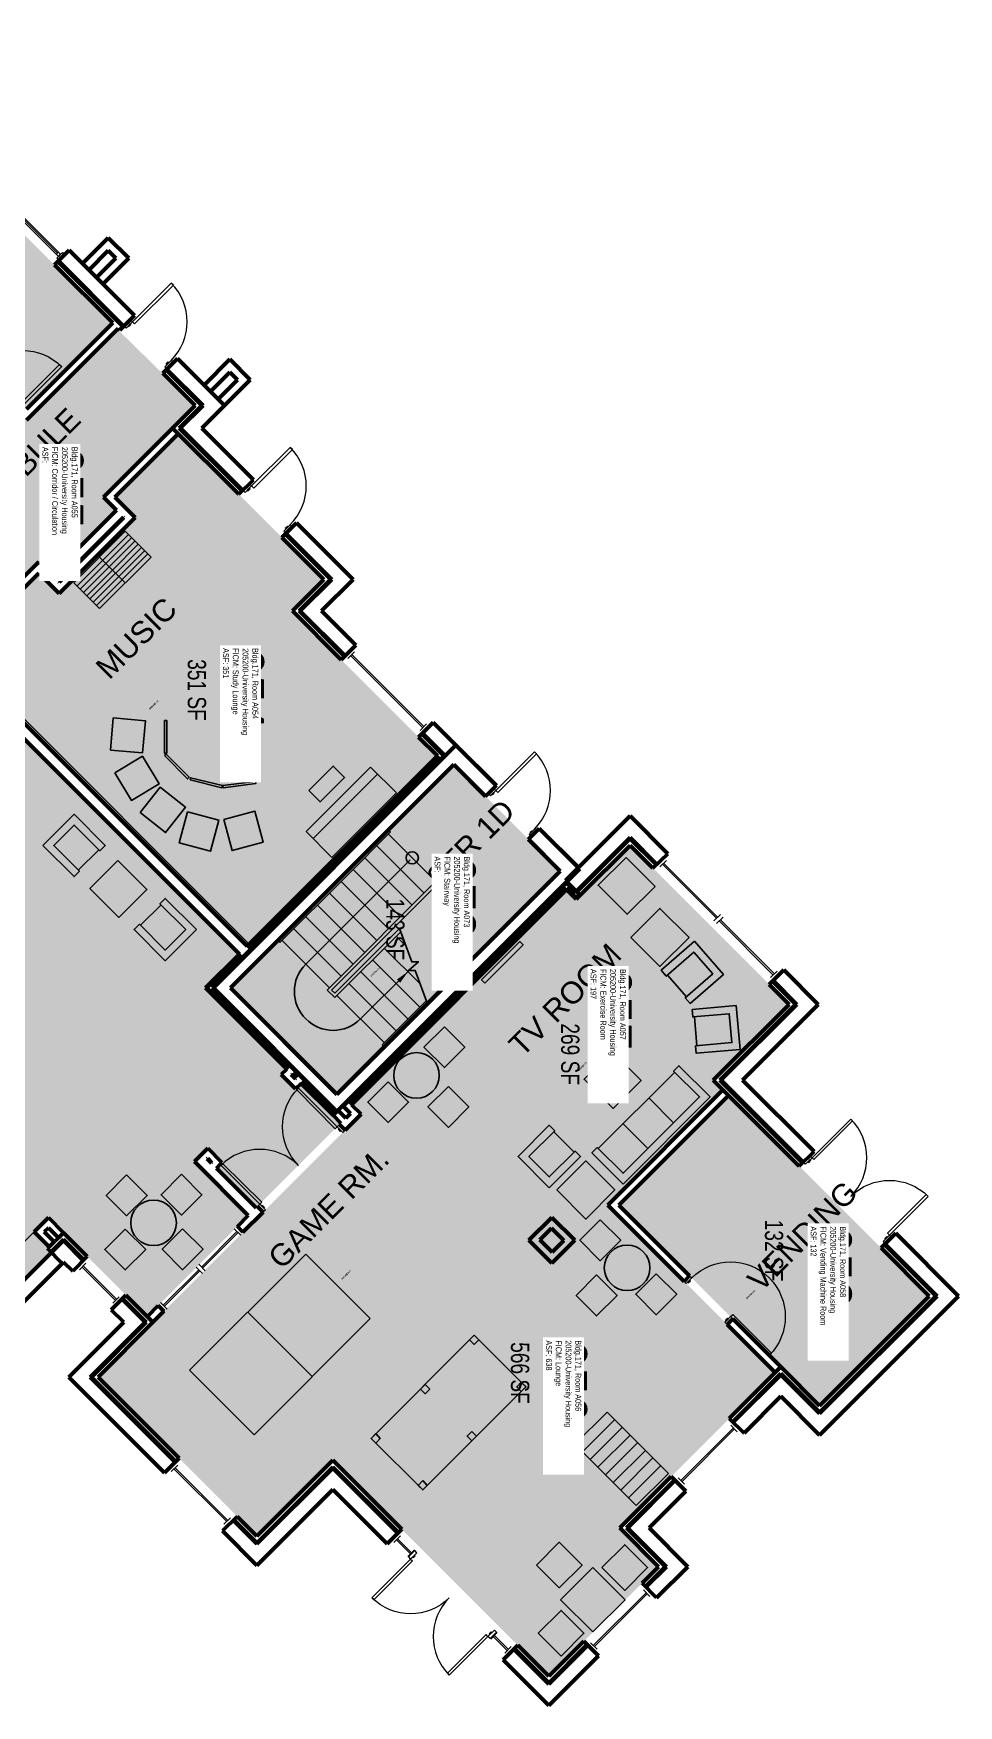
# Model space of a CAD drawing. Header units: inches. Extents: x -108 to 3256, y -489 to 2185.
# Drawn here: x 2648 to 3256, y 982 to 2082 of the extents above; entities that cross this region are included whole.
import ezdxf
from ezdxf.enums import TextEntityAlignment as Align

# ---------------------------------------------------------------- set-up
doc = ezdxf.new("R2010")
doc.units = ezdxf.units.IN
doc.header["$LTSCALE"] = 48
doc.header["$MEASUREMENT"] = 0
for name, color, linetype in [('A-DOOR', 2, 'Continuous'), ('A-FLOR', 3, 'Continuous'), ('A-GLAZ', 1, 'Continuous'), ('A-IDEN-RNUM', 7, 'Continuous'), ('A-IDEN-SNUM', 4, 'Continuous'), ('A-IDEN-VNUM', 4, 'Continuous'), ('A-MISC', 2, 'Continuous'), ('A-WALL', 5, 'Continuous'), ('AREA-TEXT', 3, 'Continuous'), ('Rooms-Category-Color', 7, 'Continuous'), ('Rooms-College-Color', 7, 'Continuous'), ('Rooms-Department-Color', 7, 'Continuous'), ('Rooms-Division-Color', 7, 'Continuous'), ('Rooms-Information', 7, 'Continuous')]:
    doc.layers.add(name, color=color, linetype=linetype)
doc.styles.add('CP_AREA', font='arial.ttf', dxfattribs={"height": 15})
doc.styles.add('CP_ROOMSNUMBER', font='arial.ttf', dxfattribs={"height": 1})
doc.styles.add('CP_ROOMVNUMBER', font='arial.ttf', dxfattribs={"width": 0.85, "height": 0.075})
doc.styles.get("Standard").update_dxf_attribs({"font": 'arial.ttf'})
doc.dimstyles.get("Standard").update_dxf_attribs({"dimtxt": 0.18, "dimasz": 0.18, "dimexe": 0.18, "dimexo": 0.0625, "dimgap": 0.09, "dimtad": 0, "dimtih": 1, "dimtoh": 1, "dimdec": 4, "dimzin": 0, "dimdsep": 46, "dimtxsty": 'Standard', "dimcen": 0.09, "dimadec": 0, "dimazin": 0, "dimtfac": 1, "dimtdec": 4, "dimtofl": 0, "dimtmove": 0, "dimatfit": 3, "dimfxl": 1, "dimtolj": 1, "dimtzin": 0, "dimarcsym": 0})

# ---------------------------------------------------------------- blocks, each defined once
blk = doc.blocks.new('STAIR1D')
at = {"layer": 'A-DOOR', "color": 1, "linetype": 'Continuous', "lineweight": 18}
for points in [[(3135.5, 1642.5), (3133.5, 1642.5), (3133.5, 1637.5), (3135.5, 1637.5)], [(3135.5, 1641), (3136, 1641), (3136, 1639.5), (3135.5, 1639.5)], [(3171.5, 1641), (3171, 1641), (3171, 1639.5), (3171.5, 1639.5)], [(3171.5, 1642.5), (3173.5, 1642.5), (3173.5, 1637.5), (3171.5, 1637.5)], [(3171.5, 1637.5), (3169.5, 1637.5), (3169.5, 1601.5), (3171.5, 1601.5)]]:
    blk.add_lwpolyline(points, close=True, dxfattribs=at)
blk.add_arc((3171.5, 1637.5), 36, 180, 270, dxfattribs=at)
at = {"layer": 'A-WALL', "color": 7, "linetype": 'Continuous', "lineweight": 50}
for p, q in [((3096, 1860.7), (3096, 1635)), ((3211, 1860.7), (3096, 1860.7)), ((3211, 1635), (3211, 1860.7)), ((3104, 1645), (3104, 1852.7)), ((3104, 1852.7), (3203, 1852.7)), ((3203, 1852.7), (3203, 1645)), ((3133.5, 1645), (3104, 1645)), ((3133.5, 1635), (3133.5, 1645)), ((3203, 1645), (3173.5, 1645)), ((3173.5, 1645), (3173.5, 1635)), ((3096, 1635), (3133.5, 1635)), ((3173.5, 1635), (3211, 1635))]:
    blk.add_line(p, q, dxfattribs=at)

msp = doc.modelspace()

# ---------------------------------------------------------------- hatches: boundary and pattern name
at = {"layer": 'Rooms-Category-Color', "true_color": 0xadadad}
for points in [[(2643, 1834.8), (2699.6, 1891.4), (2509.1, 2081.9), (2434.8, 2007.5), (2530.6, 1911.7), (2565.2, 1946.4), (2568.7, 1942.9), (2529.8, 1904), (2578.7, 1855.1), (2600.6, 1877.1)], [(2588, 1671.2), (2651.1, 1734.3), (2659.5, 1725.8), (2702.1, 1768.3), (2693.6, 1776.8), (2753.9, 1837.1), (2702.8, 1887.2), (2643, 1827.4), (2600.4, 1870), (2557.9, 1827.5), (2600.5, 1784.9), (2537.4, 1721.8)], [(2847.1, 1384.1), (2777.1, 1454.1), (2923.9, 1600.9), (2993.9, 1530.9)]]:
    msp.add_hatch(color=253, dxfattribs=at).paths.add_polyline_path(points)
at = {"layer": 'Rooms-Category-Color', "true_color": 0x728ef3}
for points in [[(2388.9, 1365.1), (2566.8, 1187.4), (2659.3, 1279.9), (2656.7, 1282.5), (2657.9, 1283.6), (2648, 1293.5), (2657.4, 1302.9), (2722.4, 1237.8), (2788.8, 1304.2), (2753.3, 1339.8), (2762.1, 1348.5), (2771.4, 1339.2), (2767.8, 1335.5), (2794, 1309.4), (2849.6, 1365.1), (2823.5, 1391.2), (2819.9, 1387.6), (2810.5, 1397), (2814.1, 1400.6), (2760.6, 1454.1), (2782.9, 1476.3), (2408.2, 1851), (2313.4, 1756.2), (2384.2, 1685.5), (2397.3, 1698.6), (2487.6, 1608.3), (2472.5, 1593.2), (2465, 1600.7), (2403.7, 1539.4), (2411.2, 1531.9), (2396.2, 1516.8), (2388.6, 1524.4), (2326.7, 1462.4), (2358.4, 1430.7), (2343.6, 1415.8), (2391.6, 1367.8), (2389, 1365.3)], [(2788, 1481.4), (2913.2, 1606.6), (2817.8, 1702), (2838.5, 1722.7), (2742.7, 1818.5), (2701, 1776.8), (2714.4, 1763.4), (2664.5, 1713.4), (2651.1, 1726.9), (2596.8, 1672.6)], [(3003.4, 1288), (3025.1, 1311.2), (3100.9, 1387), (3094.5, 1393.4), (3144.4, 1443.2), (3039.8, 1547.8), (3004.9, 1512.8), (3004.4, 1512.4), (2998.1, 1518.7), (2856.7, 1377.2), (2863, 1371), (2973.3, 1288), (2988.4, 1273)], [(3164.4, 1179.2), (3236.6, 1251.3), (3104.6, 1383.3), (3032.5, 1311.2)], [(2973.3, 1288), (2863, 1371), (2690, 1198), (2794.5, 1093.4), (2844.4, 1143.3), (2986.4, 1001.2), (3058.6, 1073.3), (3033.1, 1098.8), (3135.3, 1201), (3025.1, 1311.2), (3003.4, 1288), (2988.4, 1273)]]:
    msp.add_hatch(color=171, dxfattribs=at).paths.add_polyline_path(points)
at = {"layer": 'Rooms-College-Color', "true_color": 0xadadad}
for points in [[(2643, 1834.8), (2699.6, 1891.4), (2509.1, 2081.9), (2434.8, 2007.5), (2530.6, 1911.7), (2565.2, 1946.4), (2568.7, 1942.9), (2529.8, 1904), (2578.7, 1855.1), (2600.6, 1877.1)], [(2588, 1671.2), (2651.1, 1734.3), (2659.5, 1725.8), (2702.1, 1768.3), (2693.6, 1776.8), (2753.9, 1837.1), (2702.8, 1887.2), (2643, 1827.4), (2600.4, 1870), (2557.9, 1827.5), (2600.5, 1784.9), (2537.4, 1721.8)], [(2388.9, 1365.1), (2566.8, 1187.4), (2659.3, 1279.9), (2656.7, 1282.5), (2657.9, 1283.6), (2648, 1293.5), (2657.4, 1302.9), (2722.4, 1237.8), (2788.8, 1304.2), (2753.3, 1339.8), (2762.1, 1348.5), (2771.4, 1339.2), (2767.8, 1335.5), (2794, 1309.4), (2849.6, 1365.1), (2823.5, 1391.2), (2819.9, 1387.6), (2810.5, 1397), (2814.1, 1400.6), (2760.6, 1454.1), (2782.9, 1476.3), (2408.2, 1851), (2313.4, 1756.2), (2384.2, 1685.5), (2397.3, 1698.6), (2487.6, 1608.3), (2472.5, 1593.2), (2465, 1600.7), (2403.7, 1539.4), (2411.2, 1531.9), (2396.2, 1516.8), (2388.6, 1524.4), (2326.7, 1462.4), (2358.4, 1430.7), (2343.6, 1415.8), (2391.6, 1367.8), (2389, 1365.3)], [(2788, 1481.4), (2913.2, 1606.6), (2817.8, 1702), (2838.5, 1722.7), (2742.7, 1818.5), (2701, 1776.8), (2714.4, 1763.4), (2664.5, 1713.4), (2651.1, 1726.9), (2596.8, 1672.6)], [(2847.1, 1384.1), (2777.1, 1454.1), (2923.9, 1600.9), (2993.9, 1530.9)], [(3003.4, 1288), (3025.1, 1311.2), (3100.9, 1387), (3094.5, 1393.4), (3144.4, 1443.2), (3039.8, 1547.8), (3004.9, 1512.8), (3004.4, 1512.4), (2998.1, 1518.7), (2856.7, 1377.2), (2863, 1371), (2973.3, 1288), (2988.4, 1273)], [(3164.4, 1179.2), (3236.6, 1251.3), (3104.6, 1383.3), (3032.5, 1311.2)], [(2973.3, 1288), (2863, 1371), (2690, 1198), (2794.5, 1093.4), (2844.4, 1143.3), (2986.4, 1001.2), (3058.6, 1073.3), (3033.1, 1098.8), (3135.3, 1201), (3025.1, 1311.2), (3003.4, 1288), (2988.4, 1273)]]:
    msp.add_hatch(color=253, dxfattribs=at).paths.add_polyline_path(points)
at = {"layer": 'Rooms-Department-Color', "true_color": 0xacacac}
for points in [[(2643, 1834.8), (2699.6, 1891.4), (2509.1, 2081.9), (2434.8, 2007.5), (2530.6, 1911.7), (2565.2, 1946.4), (2568.7, 1942.9), (2529.8, 1904), (2578.7, 1855.1), (2600.6, 1877.1)], [(2588, 1671.2), (2651.1, 1734.3), (2659.5, 1725.8), (2702.1, 1768.3), (2693.6, 1776.8), (2753.9, 1837.1), (2702.8, 1887.2), (2643, 1827.4), (2600.4, 1870), (2557.9, 1827.5), (2600.5, 1784.9), (2537.4, 1721.8)], [(2847.1, 1384.1), (2777.1, 1454.1), (2923.9, 1600.9), (2993.9, 1530.9)]]:
    msp.add_hatch(color=253, dxfattribs=at).paths.add_polyline_path(points)
at = {"layer": 'Rooms-Department-Color', "true_color": 0x604aed}
for points in [[(2388.9, 1365.1), (2566.8, 1187.4), (2659.3, 1279.9), (2656.7, 1282.5), (2657.9, 1283.6), (2648, 1293.5), (2657.4, 1302.9), (2722.4, 1237.8), (2788.8, 1304.2), (2753.3, 1339.8), (2762.1, 1348.5), (2771.4, 1339.2), (2767.8, 1335.5), (2794, 1309.4), (2849.6, 1365.1), (2823.5, 1391.2), (2819.9, 1387.6), (2810.5, 1397), (2814.1, 1400.6), (2760.6, 1454.1), (2782.9, 1476.3), (2408.2, 1851), (2313.4, 1756.2), (2384.2, 1685.5), (2397.3, 1698.6), (2487.6, 1608.3), (2472.5, 1593.2), (2465, 1600.7), (2403.7, 1539.4), (2411.2, 1531.9), (2396.2, 1516.8), (2388.6, 1524.4), (2326.7, 1462.4), (2358.4, 1430.7), (2343.6, 1415.8), (2391.6, 1367.8), (2389, 1365.3)], [(2788, 1481.4), (2913.2, 1606.6), (2817.8, 1702), (2838.5, 1722.7), (2742.7, 1818.5), (2701, 1776.8), (2714.4, 1763.4), (2664.5, 1713.4), (2651.1, 1726.9), (2596.8, 1672.6)], [(3003.4, 1288), (3025.1, 1311.2), (3100.9, 1387), (3094.5, 1393.4), (3144.4, 1443.2), (3039.8, 1547.8), (3004.9, 1512.8), (3004.4, 1512.4), (2998.1, 1518.7), (2856.7, 1377.2), (2863, 1371), (2973.3, 1288), (2988.4, 1273)], [(3164.4, 1179.2), (3236.6, 1251.3), (3104.6, 1383.3), (3032.5, 1311.2)], [(2973.3, 1288), (2863, 1371), (2690, 1198), (2794.5, 1093.4), (2844.4, 1143.3), (2986.4, 1001.2), (3058.6, 1073.3), (3033.1, 1098.8), (3135.3, 1201), (3025.1, 1311.2), (3003.4, 1288), (2988.4, 1273)]]:
    msp.add_hatch(color=173, dxfattribs=at).paths.add_polyline_path(points)
at = {"layer": 'Rooms-Division-Color', "true_color": 0xadadad}
for points in [[(2643, 1834.8), (2699.6, 1891.4), (2509.1, 2081.9), (2434.8, 2007.5), (2530.6, 1911.7), (2565.2, 1946.4), (2568.7, 1942.9), (2529.8, 1904), (2578.7, 1855.1), (2600.6, 1877.1)], [(2588, 1671.2), (2651.1, 1734.3), (2659.5, 1725.8), (2702.1, 1768.3), (2693.6, 1776.8), (2753.9, 1837.1), (2702.8, 1887.2), (2643, 1827.4), (2600.4, 1870), (2557.9, 1827.5), (2600.5, 1784.9), (2537.4, 1721.8)], [(2847.1, 1384.1), (2777.1, 1454.1), (2923.9, 1600.9), (2993.9, 1530.9)]]:
    msp.add_hatch(color=253, dxfattribs=at).paths.add_polyline_path(points)
at = {"layer": 'Rooms-Division-Color', "true_color": 0x604aed}
for points in [[(2388.9, 1365.1), (2566.8, 1187.4), (2659.3, 1279.9), (2656.7, 1282.5), (2657.9, 1283.6), (2648, 1293.5), (2657.4, 1302.9), (2722.4, 1237.8), (2788.8, 1304.2), (2753.3, 1339.8), (2762.1, 1348.5), (2771.4, 1339.2), (2767.8, 1335.5), (2794, 1309.4), (2849.6, 1365.1), (2823.5, 1391.2), (2819.9, 1387.6), (2810.5, 1397), (2814.1, 1400.6), (2760.6, 1454.1), (2782.9, 1476.3), (2408.2, 1851), (2313.4, 1756.2), (2384.2, 1685.5), (2397.3, 1698.6), (2487.6, 1608.3), (2472.5, 1593.2), (2465, 1600.7), (2403.7, 1539.4), (2411.2, 1531.9), (2396.2, 1516.8), (2388.6, 1524.4), (2326.7, 1462.4), (2358.4, 1430.7), (2343.6, 1415.8), (2391.6, 1367.8), (2389, 1365.3)], [(2788, 1481.4), (2913.2, 1606.6), (2817.8, 1702), (2838.5, 1722.7), (2742.7, 1818.5), (2701, 1776.8), (2714.4, 1763.4), (2664.5, 1713.4), (2651.1, 1726.9), (2596.8, 1672.6)], [(3003.4, 1288), (3025.1, 1311.2), (3100.9, 1387), (3094.5, 1393.4), (3144.4, 1443.2), (3039.8, 1547.8), (3004.9, 1512.8), (3004.4, 1512.4), (2998.1, 1518.7), (2856.7, 1377.2), (2863, 1371), (2973.3, 1288), (2988.4, 1273)], [(3164.4, 1179.2), (3236.6, 1251.3), (3104.6, 1383.3), (3032.5, 1311.2)], [(2973.3, 1288), (2863, 1371), (2690, 1198), (2794.5, 1093.4), (2844.4, 1143.3), (2986.4, 1001.2), (3058.6, 1073.3), (3033.1, 1098.8), (3135.3, 1201), (3025.1, 1311.2), (3003.4, 1288), (2988.4, 1273)]]:
    msp.add_hatch(color=173, dxfattribs=at).paths.add_polyline_path(points)

# ---------------------------------------------------------------- linework, layer by layer
at = {"layer": 'A-DOOR', "linetype": 'Continuous', "lineweight": 18}
for points in [[(2712.6, 1892.2), (2714, 1890.8), (2739.5, 1916.3), (2738.1, 1917.7)], [(2708.4, 1888), (2707, 1889.4), (2711.2, 1893.6), (2712.6, 1892.2)], [(2709.8, 1889.4), (2710.2, 1889), (2711.6, 1890.4), (2711.2, 1890.8)], [(2640.6, 1837.2), (2639.2, 1838.6), (2664.7, 1864.1), (2666.1, 1862.7)], [(2733.8, 1862.5), (2735.2, 1861.1), (2739.5, 1865.4), (2738.1, 1866.8)], [(2735.2, 1863.9), (2734.8, 1864.4), (2736.2, 1865.8), (2736.7, 1865.4)], [(2790.9, 1784.2), (2792.4, 1782.8), (2817.8, 1808.2), (2816.4, 1809.6)], [(2786.7, 1780), (2785.3, 1781.4), (2789.5, 1785.6), (2790.9, 1784.2)], [(2788.1, 1781.4), (2788.6, 1780.9), (2790, 1782.3), (2789.5, 1782.8)], [(2812.2, 1754.5), (2813.6, 1753.1), (2817.8, 1757.3), (2816.4, 1758.7)], [(2813.6, 1755.9), (2813.1, 1756.4), (2814.5, 1757.8), (2815, 1757.3)], [(2951.5, 1583.9), (2952.9, 1582.5), (2978.4, 1608), (2977, 1609.4)], [(2948, 1580.4), (2946.6, 1581.8), (2950.1, 1585.4), (2951.5, 1583.9)], [(2949, 1581.5), (2949.4, 1581.1), (2950.5, 1582.2), (2950.1, 1582.5)], [(2973.4, 1555), (2974.8, 1553.5), (2978.4, 1557.1), (2977, 1558.5)], [(2974.5, 1556), (2974.1, 1556.4), (2975.2, 1557.4), (2975.6, 1557.1)], [(2847.3, 1362.7), (2846, 1361.4), (2820.6, 1386.9), (2821.8, 1388.1)], [(2851, 1359), (2852.4, 1360.4), (2848.7, 1364.1), (2847.3, 1362.7)], [(3159.5, 1342.3), (3160.7, 1341.1), (3186.2, 1366.5), (3184.9, 1367.7)], [(2849.9, 1360), (2849.5, 1359.6), (2848.1, 1361), (2848.5, 1361.4)], [(3155.2, 1338), (3153.8, 1339.5), (3158.1, 1343.7), (3159.5, 1342.3)], [(2796.3, 1311.8), (2797.6, 1313), (2772.1, 1338.4), (2770.9, 1337.2)], [(3156.8, 1339.6), (3157.3, 1339.2), (3158.7, 1340.6), (3158.3, 1341.1)], [(2800.1, 1308), (2798.6, 1306.6), (2794.9, 1310.3), (2796.3, 1311.8)], [(2799, 1309.1), (2799.4, 1309.5), (2798, 1311), (2797.6, 1310.5)], [(3210.4, 1291.4), (3209.2, 1292.6), (3234.6, 1318.1), (3235.9, 1316.8)], [(3206.2, 1287.1), (3207.6, 1285.7), (3211.8, 1290), (3210.4, 1291.4)], [(3207.7, 1288.7), (3207.3, 1289.2), (3208.7, 1290.6), (3209.2, 1290.1)], [(3076.7, 1259.5), (3075.3, 1260.9), (3079, 1264.6), (3080.4, 1263.2)], [(3077.6, 1260.4), (3078, 1260), (3079.5, 1261.4), (3079, 1261.8)], [(3102.2, 1234.1), (3103.6, 1232.6), (3107.3, 1236.4), (3105.9, 1237.8)], [(3103.1, 1234.9), (3102.6, 1235.4), (3104, 1236.8), (3104.5, 1236.4)], [(3105.9, 1237.8), (3107.3, 1239.2), (3132.8, 1213.7), (3131.3, 1212.3)], [(2895.5, 1078.3), (2896.7, 1077.1), (2871.3, 1051.6), (2870, 1052.8)], [(2899.7, 1082.5), (2898.3, 1083.9), (2894.1, 1079.7), (2895.5, 1078.3)], [(2898.1, 1080.9), (2898.6, 1080.5), (2897.2, 1079.1), (2896.7, 1079.5)], [(2946.4, 1027.4), (2945.2, 1028.6), (2919.7, 1003.2), (2920.9, 1001.9)], [(2950.6, 1031.6), (2952.1, 1030.2), (2947.8, 1026), (2946.4, 1027.4)], [(2949, 1030), (2948.6, 1030.5), (2947.2, 1029.1), (2947.6, 1028.6)]]:
    msp.add_lwpolyline(points, close=True, dxfattribs=at)
for centre, start, end in [((2712.6, 1892.2), 315, 45), ((2790.9, 1784.2), 315, 45), ((2951.5, 1583.9), 315, 45), ((3159.5, 1342.3), 315, 45), ((2796.3, 1311.8), 45, 135), ((2946.4, 1027.4), 135, 225)]:
    msp.add_arc(centre, 36, start, end, dxfattribs=at)
at = {"layer": 'A-DOOR', "linetype": 'Continuous', "lineweight": 18, "extrusion": (0, 0, -1)}
for centre, start, end in [((-2640.6, 1837.2), 45, 135), ((-2847.3, 1362.7), 315, 45), ((-3210.4, 1291.4), 45, 135), ((-3105.9, 1237.8), 45, 225), ((-2895.5, 1078.3), 225, 315)]:
    msp.add_arc(centre, 36, start, end, dxfattribs=at)
at = {"layer": 'A-FLOR'}
for p, q in [((2882.4, 1556.6, 0), (2853.3, 1527.5, 0)), ((2882.4, 1556.6, 0), (2881, 1558, 0)), ((2912.1, 1524.1, 0), (2881, 1555.2, 0)), ((2904.4, 1516.3, 0), (2873.2, 1547.4, 0)), ((2895.2, 1538.2, 0), (2826.6, 1469.6, 0)), ((2888.8, 1500.7, 0), (2857.7, 1531.8, 0)), ((2896.6, 1508.5, 0), (2865.5, 1539.6, 0)), ((2809.6, 1483.8, 0), (2853.3, 1527.5, 0)), ((2840.7, 1452.6, 0), (2913.5, 1525.5, 0)), ((2843.5, 1452.6, 0), (2915, 1524.1, 0)), ((2881, 1492.9, 0), (2849.9, 1524.1, 0)), ((2915, 1524.1, 0), (2913.5, 1525.5, 0)), ((2865.5, 1477.4, 0), (2834.4, 1508.5, 0)), ((2873.2, 1485.2, 0), (2842.1, 1516.3, 0)), ((2881, 1492.9, 0), (2857.4, 1516.6, 0)), ((2857.7, 1469.6, 0), (2826.6, 1500.7, 0)), ((2809.6, 1483.8, 0), (2808.2, 1485.2, 0)), ((2842.1, 1454.1, 0), (2811, 1485.2, 0)), ((2849.9, 1461.8, 0), (2818.8, 1492.9, 0)), ((2888.2, 1493, 0), (2845.7, 1450.5, 0)), ((2889, 1491, 0), (2845.7, 1447.7, 0)), ((2873.2, 1485.2, 0), (2866.7, 1491.7, 0)), ((2886, 1488, 0), (2892.5, 1481.5, 0)), ((2878.2, 1480.2, 0), (2901.8, 1456.6, 0)), ((2862.6, 1464.7, 0), (2893.7, 1433.6, 0)), ((2870.4, 1472.4, 0), (2901.5, 1441.3, 0)), ((2840.7, 1452.6, 0), (2845.7, 1447.7, 0)), ((2840.7, 1452.6, 0), (2845.7, 1447.7, 0)), ((2843.5, 1452.6, 0), (2845.7, 1450.5, 0)), ((2843.5, 1452.6, 0), (2845.7, 1450.5, 0)), ((2854.9, 1456.9, 0), (2886, 1425.8, 0)), ((2847.1, 1449.1, 0), (2878.2, 1418, 0)), ((2876.8, 1416.6, 0), (2905.9, 1445.7, 0)), ((2876.8, 1416.6, 0), (2878.2, 1415.2, 0))]:
    msp.add_line(p, q, dxfattribs=at)
at = {"layer": 'A-FLOR', "linetype": 'Continuous', "elevation": 0}
msp.add_lwpolyline([(2888.2, 1493), (2896.4, 1471.1), (2900.7, 1471.2), (2894.1, 1465.5), (2898.5, 1465.5), (2906.7, 1443.6)], dxfattribs=at)
at = {"layer": 'A-FLOR'}
msp.add_circle((2896.6, 1539.6, 0), 4, dxfattribs=at)
msp.add_arc((2844.6, 1451.6, 0), 25.5, 135, 315, dxfattribs=at)
at = {"layer": 'A-GLAZ', "linetype": 'Continuous', "lineweight": 25}
for p, q in [((2663.3, 1937.3), (2630.8, 1969.8)), ((2664, 1938), (2662.6, 1936.6)), ((2852.6, 1672.6), (2856.8, 1676.8)), ((2854.3, 1670.8), (2858.6, 1675)), ((2903.5, 1625.2), (2856.1, 1672.6)), ((2856.8, 1673.3), (2904.2, 1625.9)), ((2901.7, 1623.4), (2905.9, 1627.7)), ((2907.7, 1625.9), (2903.5, 1621.6)), ((3061.9, 1539.6), (3057.6, 1535.4)), ((3059.4, 1533.6), (3063.7, 1537.8)), ((3061.2, 1535.4), (3096.7, 1499.8)), ((3097.4, 1500.5), (3061.9, 1536.1)), ((3094.9, 1498.1), (3099.2, 1502.3)), ((3096.7, 1496.3), (3101, 1500.5)), ((3098.5, 1498.1), (3134, 1462.5)), ((3134.7, 1463.2), (3099.2, 1498.8)), ((3132.2, 1460.8), (3136.5, 1465)), ((3134, 1459), (3138.3, 1463.2)), ((2758, 1270.4), (2781.3, 1293.7)), ((2782, 1293), (2758.7, 1269.7)), ((2779.6, 1295.5), (2783.8, 1291.3)), ((2781.3, 1297.3), (2785.6, 1293)), ((2680.2, 1274.6), (2676, 1270.4)), ((2677.7, 1268.6), (2682, 1272.9)), ((2679.5, 1270.4), (2701.4, 1248.5)), ((2702.1, 1249.2), (2680.2, 1271.1)), ((2732.9, 1245.3), (2756.2, 1268.6)), ((2756.9, 1267.9), (2733.6, 1244.6)), ((2758.7, 1266.2), (2754.5, 1270.4)), ((2754.5, 1270.4), (2758.7, 1266.2)), ((2756.2, 1272.2), (2760.5, 1267.9)), ((2756.2, 1272.2), (2760.5, 1267.9)), ((2699.6, 1246.7), (2703.9, 1250.9)), ((2701.4, 1244.9), (2705.7, 1249.2)), ((2733.6, 1241.1), (2729.4, 1245.3)), ((2731.1, 1247.1), (2735.4, 1242.8)), ((3106.1, 1166.4), (3110.3, 1162.1)), ((3112.1, 1163.9), (3107.8, 1168.1)), ((3107.8, 1164.6), (3073.2, 1129.9)), ((3073.9, 1129.2), (3108.5, 1163.9)), ((2740.6, 1141.9), (2736.4, 1137.7)), ((2738.1, 1135.9), (2742.4, 1140.1)), ((2739.9, 1137.7), (2774.6, 1103)), ((2775.3, 1103.7), (2740.6, 1138.4)), ((3069.6, 1129.9), (3073.9, 1125.7)), ((3071.4, 1131.7), (3075.7, 1127.5)), ((2772.8, 1101.3), (2777, 1105.5)), ((2774.6, 1099.5), (2778.8, 1103.7)), ((2887, 1095.3), (2882.8, 1091)), ((2884.5, 1089.2), (2888.8, 1093.5)), ((2886.3, 1091), (2895.5, 1081.8)), ((2896.2, 1082.5), (2887, 1091.7)), ((2893.7, 1080.1), (2898, 1084.3)), ((2895.5, 1078.3), (2899.7, 1082.5)), ((3050.4, 1056.2), (3015.7, 1021.6)), ((3048.6, 1058), (3052.8, 1053.7)), ((3054.6, 1055.5), (3050.4, 1059.7)), ((3016.4, 1020.9), (3051.1, 1055.5)), ((2946.4, 1027.4), (2950.6, 1031.6)), ((2948.2, 1025.6), (2952.4, 1029.9)), ((2959.1, 1018.2), (2949.9, 1027.4)), ((2950.6, 1028.1), (2959.8, 1018.9)), ((3013.9, 1023.3), (3018.2, 1019.1)), ((2957.4, 1016.4), (2961.6, 1020.7)), ((2963.4, 1018.9), (2959.1, 1014.6)), ((3012.2, 1021.6), (3016.4, 1017.3))]:
    msp.add_line(p, q, dxfattribs=at)
for points in [[(2665.4, 1936.6), (2664, 1935.2), (2628.6, 1970.5), (2630.1, 1972)], [(2662.9, 1934.1), (2664.3, 1932.7), (2667.9, 1936.3), (2666.5, 1937.7)]]:
    msp.add_lwpolyline(points, close=True, dxfattribs=at)
at = {"layer": 'A-MISC'}
for p, q in [((2674, 1720.5), (2707.9, 1754.4)), ((2676.1, 1718.3), (2710.1, 1752.3)), ((2712.2, 1750.2), (2678.3, 1716.2)), ((2707.9, 1754.4), (2724.9, 1737.4)), ((2680.4, 1714.1), (2714.3, 1748)), ((2684.6, 1709.9), (2718.6, 1743.8)), ((2720.7, 1741.7), (2686.7, 1707.7)), ((2688.9, 1705.6), (2722.8, 1739.6)), ((2699.5, 1728.9), (2716.4, 1745.9)), ((2699.5, 1728.9), (2682.5, 1712)), ((2724.9, 1737.4), (2691, 1703.5)), ((2707.9, 1720.5), (2691, 1737.4)), ((2691, 1703.5), (2674, 1720.5)), ((2598.6, 1673.7), (2789.4, 1482.8)), ((2826.8, 1556.9), (2869.2, 1599.3)), ((2869.2, 1599.3), (2886.2, 1582.3)), ((2831.4, 1552.4), (2873.8, 1594.7)), ((2886.2, 1582.3), (2843.8, 1539.9)), ((2843.8, 1539.9), (2826.8, 1556.9)), ((2648, 1293.5), (2602.4, 1247.9)), ((2750.2, 1202.5), (2826.6, 1278.9)), ((2826.6, 1278.9), (2869, 1236.5)), ((2830.8, 1198.3), (2788.4, 1240.7)), ((2869, 1236.5), (2792.6, 1160.1)), ((2869.5, 1157.7), (2937.4, 1225.6)), ((2937.4, 1225.6), (2971.3, 1191.6)), ((2792.6, 1160.1), (2750.2, 1202.5)), ((2971.3, 1191.6), (2903.5, 1123.8)), ((3003.5, 1153.8), (3024.7, 1175)), ((3008.5, 1148.8), (3029.7, 1170)), ((3024.7, 1175), (3065, 1134.7)), ((2903.5, 1123.8), (2869.5, 1157.7)), ((3013.6, 1143.7), (3034.8, 1165)), ((3018.6, 1138.7), (3039.8, 1159.9)), ((3043.8, 1113.5), (3003.5, 1153.8)), ((3044.9, 1154.9), (3023.6, 1133.7)), ((3028.7, 1128.6), (3049.9, 1149.8)), ((3054.9, 1144.8), (3033.7, 1123.6)), ((3038.8, 1118.6), (3060, 1139.8)), ((3065, 1134.7), (3043.8, 1113.5)), ((2994.1, 1051.6), (3015.4, 1072.8)), ((3015.4, 1072.8), (3036.6, 1051.6)), ((3015.4, 1030.4), (2994.1, 1051.6)), ((3036.6, 1051.6), (3015.4, 1030.4))]:
    msp.add_line(p, q, dxfattribs=at)
for points in [[(2700, 1631.6), (2721.1, 1629.8), (2719.3, 1608.7), (2698.2, 1610.5)], [(2733.7, 1630), (2735.2, 1630), (2735.2, 1608.4), (2733.7, 1608.4)], [(2701, 1595.5), (2719.2, 1606.4), (2730.1, 1588.2), (2711.9, 1577.3)], [(2733.6, 1606.8), (2734.7, 1607.8), (2749.9, 1592.6), (2748.9, 1591.5)], [(2828.6, 1583.8), (2844.7, 1599.9), (2852.1, 1592.5), (2836, 1576.4)], [(2717.7, 1569.3), (2730.8, 1586), (2747.5, 1572.9), (2734.4, 1556.2)], [(2750.5, 1590.8), (2750.8, 1592.3), (2771.8, 1587.2), (2771.4, 1585.7)], [(2793.6, 1589.9), (2793.7, 1588.4), (2772.3, 1585.7), (2772.1, 1587.2)], [(2653.7, 1547.7), (2674.2, 1568.2), (2694.7, 1547.7), (2691.2, 1544.2), (2674.2, 1561.1), (2660.8, 1547.7), (2677.7, 1530.7), (2674.2, 1527.2)], [(2748.9, 1569.9), (2769.4, 1564.4), (2763.9, 1543.9), (2743.4, 1549.4)], [(2772.6, 1564.8), (2793.1, 1570.2), (2798.5, 1549.8), (2778.1, 1544.3)], [(3037.2, 1539.9), (3056.3, 1520.8), (3037.9, 1502.5), (3018.8, 1521.5)], [(2703, 1537.9), (2722.1, 1518.8), (2703.7, 1500.4), (2684.6, 1519.5)], [(2754.8, 1492.4), (2734.2, 1471.9), (2713.7, 1492.4), (2717.3, 1495.9), (2734.2, 1478.9), (2747.7, 1492.4), (2730.7, 1509.3), (2734.2, 1512.9)], [(3040.4, 1487.2), (3059.5, 1506.3), (3078.6, 1487.2), (3059.5, 1468.1)], [(2944.4, 1457.2), (2942.2, 1459.4), (2967.3, 1484.5), (2969.5, 1482.3)], [(3082.1, 1484.7), (3101.2, 1462.9), (3079.4, 1443.8), (3076.1, 1447.5), (3094.2, 1463.3), (3081.7, 1477.6), (3063.6, 1461.8), (3060.3, 1465.6)], [(3109.6, 1442.4), (3112.2, 1413.6), (3083.3, 1411), (3082.8, 1415.9), (3106.8, 1418.1), (3105.1, 1437), (3081.1, 1434.9), (3080.7, 1439.8)], [(2917.7, 1428.5), (2931.1, 1415), (2917.7, 1401.6), (2904.3, 1415)], [(3028, 1412.3), (3047.1, 1393.2), (3028.7, 1374.8), (3009.6, 1393.9)], [(3035.2, 1325), (3014.7, 1345.5), (3018.3, 1349), (3035.2, 1332.1), (3085.5, 1382.3), (3068.5, 1399.2), (3072, 1402.8), (3092.5, 1382.3)], [(2880.7, 1392.3), (2894.2, 1378.9), (2880.7, 1365.5), (2867.3, 1378.9)], [(2920.4, 1389.1), (2933.8, 1375.7), (2920.4, 1362.3), (2906.9, 1375.7)], [(2986.7, 1322.6), (2966.2, 1343.2), (2986.7, 1363.7), (2990.3, 1360.1), (2973.3, 1343.2), (2986.7, 1329.7), (3003.7, 1346.7), (3007.3, 1343.2)], [(2708.8, 1331), (2722.3, 1317.5), (2708.8, 1304.1), (2695.4, 1317.5)], [(2744.8, 1331.5), (2758.3, 1318), (2744.8, 1304.6), (2731.4, 1318)], [(2991.6, 1321.1), (3010.7, 1340.2), (3029.8, 1321.1), (3010.7, 1302)], [(3020.2, 1301.4), (3033.7, 1288), (3020.2, 1274.5), (3006.8, 1288)], [(2707.9, 1295.3), (2721.3, 1281.9), (2707.9, 1268.5), (2694.4, 1281.9)], [(2745.6, 1295.5), (2759.1, 1282.1), (2745.6, 1268.6), (2732.2, 1282.1)], [(3017.8, 1265.2), (3031.3, 1251.7), (3017.8, 1238.3), (3004.4, 1251.7)], [(3057, 1265.9), (3070.5, 1252.5), (3057, 1239), (3043.6, 1252.5)], [(2937.4, 1225.6), (2940.4, 1222.5), (2937.4, 1219.5), (2934.3, 1222.5)], [(2905, 1193.2), (2908.1, 1190.1), (2905, 1187.1), (2902, 1190.1)], [(2968.3, 1194.7), (2971.4, 1191.6), (2968.3, 1188.6), (2965.3, 1191.6)], [(2872.6, 1160.8), (2875.6, 1157.7), (2872.6, 1154.6), (2869.5, 1157.7)], [(2935.8, 1162.2), (2938.8, 1159.2), (2935.8, 1156.1), (2932.7, 1159.2)], [(2903.5, 1129.9), (2906.5, 1126.8), (2903.5, 1123.8), (2900.4, 1126.8)], [(2978.3, 1074.4), (2993.3, 1089.4), (3008.3, 1074.4), (2993.3, 1059.4)], [(3021.3, 1072.7), (3036.3, 1087.7), (3051.3, 1072.7), (3036.3, 1057.7)], [(2979.5, 1029.5), (2994.5, 1044.5), (3009.5, 1029.5), (2994.5, 1014.5)]]:
    msp.add_lwpolyline(points, close=True, dxfattribs=at)
for points in [[(2690.5, 1544.9), (2677, 1531.4)], [(2718, 1495.2), (2731.4, 1508.6)], [(3076.9, 1448.2), (3064.4, 1462.5)], [(3083.8, 1416), (3082.1, 1435)], [(3069.2, 1398.6), (3018.9, 1348.4)], [(3052.2, 1381.6), (3068.5, 1365.3)], [(3051.5, 1348.3), (3035.2, 1364.6)], [(2989.6, 1359.4), (3003, 1346)]]:
    msp.add_lwpolyline(points, dxfattribs=at)
for centre in [(2899.4, 1396.5), (2726.5, 1299.5), (3037.9, 1269.9)]:
    msp.add_circle(centre, 15, dxfattribs=at)
at = {"layer": 'A-WALL', "linetype": 'Continuous', "lineweight": 50}
for p, q in [((2696.7, 1947.5), (2679.8, 1930.5)), ((2710.2, 1934), (2696.7, 1947.5)), ((2670.9, 1939.3), (2661.3, 1929.7)), ((2713.9, 1896.3), (2670.9, 1939.3)), ((2684, 1926.2), (2696.7, 1939)), ((2696.7, 1939), (2701.7, 1934)), ((2661.3, 1929.7), (2699.6, 1891.4)), ((2663.5, 1931.9), (2706.5, 1888.9)), ((2663.9, 1932.2), (2706.8, 1889.3)), ((2679.8, 1930.5), (2684, 1926.2)), ((2701.7, 1934), (2688.9, 1921.3)), ((2693.2, 1917), (2710.2, 1934)), ((2688.9, 1921.3), (2693.2, 1917)), ((2704.3, 1886.7), (2713.9, 1896.3)), ((2699.6, 1891.4), (2643, 1834.8)), ((2643, 1827.4), (2703.3, 1887.7)), ((2703.3, 1887.7), (2704.3, 1886.7)), ((2742.2, 1868.1), (2732.5, 1858.4)), ((2734.8, 1860.6), (2758.6, 1836.7)), ((2735.1, 1861), (2759, 1837.1)), ((2773.1, 1837.1), (2742.2, 1868.1)), ((2776.7, 1867.5), (2759.7, 1850.5)), ((2763.9, 1846.3), (2776.7, 1859)), ((2790.1, 1854.1), (2776.7, 1867.5)), ((2776.7, 1859), (2781.6, 1854.1)), ((2732.5, 1858.4), (2753.9, 1837.1)), ((2759.7, 1850.5), (2763.9, 1846.3)), ((2781.6, 1854.1), (2768.9, 1841.3)), ((2773.1, 1837.1), (2790.1, 1854.1)), ((2753.9, 1837.1), (2739, 1822.3)), ((2743.4, 1822.3), (2758.6, 1837.5)), ((2743.8, 1821.9), (2759, 1837.1)), ((2758.3, 1822.3), (2773.1, 1837.1)), ((2768.9, 1841.3), (2773.1, 1837.1)), ((2739, 1822.3), (2693.6, 1776.8)), ((2701, 1776.8), (2742.7, 1818.5)), ((2739, 1822.3), (2782.6, 1778.7)), ((2742.7, 1818.5), (2739, 1822.3)), ((2743.4, 1822.3), (2784.8, 1780.9)), ((2743.8, 1822.6), (2785.2, 1781.2)), ((2792.2, 1788.3), (2758.3, 1822.3)), ((2782.6, 1778.7), (2792.2, 1788.3)), ((2693.6, 1776.8), (2702.1, 1768.3)), ((2714.4, 1763.4), (2701, 1776.8)), ((2702.1, 1768.3), (2659.5, 1725.8)), ((2664.2, 1721.1), (2706.7, 1763.6)), ((2664.5, 1713.4), (2714.4, 1763.4)), ((2707, 1763.4), (2664.5, 1720.9)), ((2706.7, 1763.6), (2707, 1763.4)), ((2820.5, 1760), (2810.9, 1750.4)), ((2857.8, 1722.7), (2820.5, 1760)), ((2810.9, 1750.4), (2838.5, 1722.7)), ((2813.1, 1752.6), (2843.3, 1722.4)), ((2813.4, 1752.9), (2843.7, 1722.7)), ((2651.1, 1734.3), (2623.4, 1706.7)), ((2627.2, 1703), (2651.1, 1726.9)), ((2659.5, 1725.8), (2651.1, 1734.3)), ((2651.1, 1726.9), (2664.5, 1713.4)), ((2664.5, 1720.9), (2664.2, 1721.1)), ((2838.5, 1722.7), (2817.8, 1702)), ((2822.2, 1702), (2843.3, 1723.1)), ((2822.5, 1701.6), (2843.7, 1722.7)), ((2837, 1702), (2857.8, 1722.7)), ((2817.8, 1702), (2849.9, 1669.9)), ((2822.2, 1702), (2852.1, 1672.1)), ((2822.5, 1702.3), (2852.4, 1672.4)), ((2859.5, 1679.5), (2837, 1702)), ((2788, 1481.4), (2596.8, 1672.6)), ((2849.9, 1669.9), (2859.5, 1679.5)), ((2588, 1671.2), (2782.9, 1476.3)), ((2910.4, 1628.6), (2900.8, 1618.9)), ((2925.3, 1613.6), (2910.4, 1628.6)), ((2900.8, 1618.9), (2913.2, 1606.6)), ((2903, 1621.2), (2917.9, 1606.2)), ((2903.3, 1621.5), (2918.3, 1606.6)), ((2765.1, 1454.1), (2917.9, 1606.9)), ((2765.8, 1454.1), (2925.3, 1613.6)), ((2925.3, 1613.6), (2765.8, 1454.1)), ((2914, 1606.6), (2788, 1480.6)), ((2913.2, 1606.6), (2788, 1481.4)), ((2917.9, 1606.2), (2918.3, 1606.6)), ((2951.9, 1587.1), (2925.3, 1613.6)), ((2777.1, 1454.1), (2923.9, 1600.9)), ((2923.9, 1600.9), (2944.8, 1580.1)), ((2944.8, 1580.1), (2951.9, 1587.1)), ((3039.8, 1567.1), (2997.4, 1524.6)), ((3064.6, 1542.3), (3039.8, 1567.1)), ((2980.1, 1558.8), (2973.1, 1551.8)), ((2973.1, 1551.8), (2993.9, 1530.9)), ((3006.7, 1532.3), (2980.1, 1558.8)), ((3004.5, 1517.6), (3039.8, 1552.9)), ((3004.8, 1517.2), (3040.2, 1552.6)), ((3039.5, 1552.6), (3057.2, 1534.9)), ((3039.8, 1552.9), (3057.5, 1535.2)), ((3007, 1515), (3039.8, 1547.8)), ((3039.8, 1547.8), (3054.9, 1532.7)), ((3054.9, 1532.7), (3064.6, 1542.3)), ((2847.1, 1372.7), (3006.7, 1532.3)), ((2993.9, 1530.9), (2847.1, 1384.1)), ((2998.1, 1523.8), (2850.9, 1376.5)), ((2851.2, 1376.2), (2998.1, 1523.1)), ((2855.8, 1377.2), (2998.1, 1519.6)), ((2856.7, 1377.2), (2998.1, 1518.7)), ((2997.4, 1524.6), (3007, 1515)), ((3004.4, 1517.5), (2998.1, 1523.8)), ((2998.1, 1523.1), (3004.4, 1516.8)), ((2998.1, 1519.6), (3004.4, 1513.3)), ((2998.1, 1518.7), (3004.4, 1512.4)), ((3004.5, 1517.6), (3004.4, 1517.5)), ((3004.4, 1516.8), (3004.8, 1517.2)), ((3004.4, 1513.3), (3006.6, 1515.4)), ((3004.4, 1512.4), (3007, 1515)), ((3007, 1515), (3004.5, 1517.6)), ((2782.9, 1476.3), (2760.6, 1454.1)), ((2783.8, 1476.3), (2761.5, 1454.1)), ((3141, 1465.9), (3131.3, 1456.3)), ((3163.6, 1443.2), (3141, 1465.9)), ((2760.6, 1454.1), (2814.1, 1400.6)), ((2761.5, 1454.1), (2815, 1400.6)), ((2765.1, 1454.1), (2819.6, 1399.5)), ((2847.1, 1372.7), (2765.8, 1454.1)), ((2765.8, 1454.1), (2847.1, 1372.7)), ((2847.1, 1384.1), (2777.1, 1454.1)), ((3131.3, 1456.3), (3144.4, 1443.2)), ((3133.5, 1458.5), (3149.1, 1442.9)), ((3133.9, 1458.9), (3149.5, 1443.2)), ((3144.4, 1443.2), (3094.5, 1393.4)), ((3098.9, 1393.4), (3149.1, 1443.6)), ((3099.3, 1393), (3149.5, 1443.2)), ((3113.8, 1393.4), (3163.6, 1443.2)), ((2814.1, 1400.6), (2810.5, 1397)), ((2810.5, 1397), (2819.9, 1387.6)), ((2817, 1397), (2817.4, 1397.3)), ((2819.9, 1394.1), (2817, 1397)), ((2817.4, 1397.3), (2820.2, 1394.5)), ((2817.8, 1397.8), (2820.7, 1394.9)), ((2819.6, 1399.5), (2846.7, 1372.4)), ((2820.2, 1394.5), (2819.9, 1394.1)), ((2819.9, 1387.6), (2823.5, 1391.2)), ((2823.5, 1392.1), (2845, 1370.6)), ((2823.5, 1391.2), (2844.5, 1370.2)), ((3100.9, 1387), (3025.1, 1311.2)), ((3094.5, 1393.4), (3151.1, 1336.8)), ((3098.9, 1393.4), (3153.3, 1339)), ((3099.3, 1393.7), (3153.7, 1339.3)), ((3104.6, 1383.3), (3100.9, 1387)), ((3160.8, 1346.4), (3113.8, 1393.4)), ((2850.9, 1376.5), (2851.2, 1376.2)), ((2851.2, 1376.2), (2856, 1371.4)), ((2863, 1371), (2856.7, 1377.2)), ((3032.5, 1311.2), (3104.6, 1383.3)), ((2847.8, 1373.4), (2844.5, 1370.2)), ((2844.5, 1370.2), (2847.1, 1372.7)), ((2844.5, 1370.2), (2849.6, 1365.1)), ((2852.9, 1368.3), (2847.8, 1373.4)), ((2849.6, 1365.1), (2848.7, 1364.1)), ((2848.7, 1364.1), (2852.4, 1360.4)), ((2852.4, 1360.4), (2863, 1371)), ((2856, 1371.4), (2852.9, 1368.3)), ((2762.1, 1348.5), (2753.3, 1339.8)), ((2761.7, 1341.6), (2762.1, 1342)), ((2771.4, 1339.2), (2762.1, 1348.5)), ((2762.1, 1342), (2764.9, 1339.2)), ((3151.1, 1336.8), (3160.8, 1346.4)), ((2753.3, 1339.8), (2788.8, 1304.2)), ((2764.5, 1338.8), (2761.7, 1341.6)), ((2764.9, 1339.2), (2764.5, 1338.8)), ((2767.8, 1335.5), (2771.4, 1339.2)), ((2794, 1309.4), (2767.8, 1335.5)), ((2794.9, 1310.3), (2794, 1309.4)), ((2798.6, 1306.6), (2794.9, 1310.3)), ((3025.1, 1311.2), (3075.3, 1260.9)), ((3079, 1264.6), (3032.5, 1311.2)), ((2657.4, 1302.9), (2648, 1293.5)), ((2667.3, 1293), (2657.4, 1302.9)), ((2788.8, 1304.2), (2781.6, 1297)), ((2785.3, 1293.3), (2798.6, 1306.6)), ((2988.4, 1303), (2973.3, 1288)), ((3003.4, 1288), (2988.4, 1303)), ((2648, 1293.5), (2657.9, 1283.6)), ((2654.5, 1293.5), (2657.4, 1296.3)), ((2661.2, 1286.9), (2654.5, 1293.5)), ((2667.3, 1293), (2656.7, 1282.5)), ((2657.4, 1296.3), (2664, 1289.7)), ((2658.9, 1280.2), (2667.3, 1288.6)), ((2659.3, 1279.9), (2667.6, 1288.2)), ((2664, 1289.7), (2667.3, 1293)), ((2666.9, 1288.2), (2680.3, 1274.8)), ((2682.9, 1277.3), (2667.3, 1293)), ((2667.3, 1288.6), (2680.7, 1275.1)), ((2781.6, 1297), (2785.3, 1293.3)), ((2973.3, 1288), (2988.4, 1273)), ((2980.5, 1288.3), (2988.1, 1295.9)), ((2988.6, 1280.2), (2980.5, 1288.3)), ((2988.1, 1295.9), (2996.2, 1287.8)), ((2988.4, 1273), (3003.4, 1288)), ((2996.2, 1287.8), (2988.6, 1280.2)), ((3214.5, 1292.7), (3204.9, 1283)), ((3255.8, 1251.3), (3214.5, 1292.7)), ((2659.3, 1279.9), (2566.8, 1187.4)), ((2656.7, 1282.5), (2666.4, 1272.8)), ((2657.9, 1283.6), (2661.2, 1286.9)), ((2673.3, 1267.7), (2682.9, 1277.3)), ((3204.9, 1283), (3236.6, 1251.3)), ((3207.1, 1285.2), (3241.3, 1251)), ((3207.4, 1285.6), (3241.7, 1251.3)), ((2566.8, 1173.3), (2666.4, 1272.8)), ((2666.4, 1272.8), (2667.3, 1273.7)), ((2667.3, 1273.7), (2673.3, 1267.7)), ((3075.3, 1260.9), (3079, 1264.6)), ((2708.3, 1251.9), (2698.7, 1242.2)), ((2705.8, 1249.3), (2721.3, 1233.8)), ((2706.1, 1249.7), (2721.7, 1234.1)), ((2726.1, 1234.1), (2708.3, 1251.9)), ((2729.6, 1245), (2722.4, 1237.8)), ((2733.3, 1241.3), (2729.6, 1245)), ((3164.1, 1174.4), (3241.3, 1251.7)), ((3164.4, 1174.1), (3241.7, 1251.3)), ((3164.4, 1159.9), (3255.8, 1251.3)), ((3236.6, 1251.3), (3164.4, 1179.2)), ((2706.9, 1234.1), (2670.7, 1198)), ((2684.8, 1198), (2721.3, 1234.5)), ((2685.2, 1197.6), (2721.7, 1234.1)), ((2690, 1198), (2726.1, 1234.1)), ((2698.7, 1242.2), (2706.9, 1234.1)), ((2722.4, 1237.8), (2726.1, 1234.1)), ((2726.1, 1234.1), (2733.3, 1241.3)), ((3107.3, 1236.4), (3103.6, 1232.6)), ((3103.6, 1232.6), (3135.3, 1201)), ((3139, 1204.7), (3107.3, 1236.4)), ((3139, 1204.7), (3105.1, 1170.8)), ((3107.3, 1168.6), (3139, 1200.3)), ((3107.7, 1168.3), (3139.3, 1199.9)), ((3135.3, 1201), (3139, 1204.7)), ((3138.6, 1199.9), (3164.4, 1174.1)), ((3164.4, 1179.2), (3139, 1204.7)), ((3139, 1200.3), (3164.8, 1174.4)), ((2670.7, 1198), (2733.7, 1135)), ((2684.8, 1198), (2740.7, 1142)), ((2685.2, 1198.3), (2741.1, 1142.4)), ((2743.3, 1144.6), (2690, 1198)), ((3114.8, 1161.2), (3139, 1185.4)), ((3139, 1185.4), (3164.4, 1159.9)), ((3105.1, 1170.8), (3114.8, 1161.2)), ((2733.7, 1135), (2743.3, 1144.6)), ((2794.2, 1088.6), (2844.4, 1138.8)), ((2844.4, 1143.3), (2794.5, 1093.4)), ((2794.5, 1088.3), (2844.8, 1138.5)), ((2844, 1138.5), (2887.1, 1095.4)), ((2889.7, 1098), (2844.4, 1143.3)), ((2844.4, 1138.8), (2887.5, 1095.7)), ((2794.5, 1074.1), (2844.4, 1124)), ((2844.4, 1124), (2880.1, 1088.3)), ((3066.9, 1132.6), (3033.1, 1098.8)), ((3037.5, 1098.8), (3069.2, 1130.4)), ((3037.9, 1098.4), (3069.5, 1130.1)), ((3052.4, 1098.8), (3076.6, 1123)), ((3076.6, 1123), (3066.9, 1132.6)), ((2781.5, 1106.4), (2771.9, 1096.8)), ((2778.9, 1103.9), (2794.5, 1088.3)), ((2779.3, 1104.2), (2794.9, 1088.6)), ((2794.5, 1093.4), (2781.5, 1106.4)), ((2771.9, 1096.8), (2794.5, 1074.1)), ((2880.1, 1088.3), (2889.7, 1098)), ((3033.1, 1098.8), (3058.6, 1073.3)), ((3037.5, 1098.8), (3063.3, 1073)), ((3037.9, 1099.1), (3063.7, 1073.3)), ((3077.8, 1073.3), (3052.4, 1098.8)), ((3058.6, 1073.3), (3047.7, 1062.4)), ((3049.9, 1060.2), (3063.3, 1073.7)), ((3050.2, 1059.9), (3063.7, 1073.3)), ((3057.3, 1052.8), (3077.8, 1073.3)), ((3047.7, 1062.4), (3057.3, 1052.8)), ((3009.5, 1024.3), (2986.4, 1001.2)), ((3019.1, 1014.6), (3009.5, 1024.3)), ((2966.1, 1021.6), (2956.4, 1012)), ((2956.4, 1012), (2986.4, 981.9)), ((2963.5, 1019), (2986.4, 996.1)), ((2963.9, 1019.4), (2986.8, 996.4)), ((2986.4, 1001.2), (2966.1, 1021.6)), ((2986.1, 996.4), (3011.7, 1022)), ((2986.4, 996.1), (3012, 1021.7)), ((2986.4, 981.9), (3019.1, 1014.6))]:
    msp.add_line(p, q, dxfattribs=at)

# ---------------------------------------------------------------- block references
at = {"layer": 'A-FLOR', "rotation": 135.0000000000158}
msp.add_blockref('STAIR1D', (6352, 499.2), dxfattribs=at)
msp.add_blockref('STAIR1D', (6352, 499.2), dxfattribs=at)

# ---------------------------------------------------------------- texts
at = {"layer": 'A-IDEN-RNUM', "linetype": 'ByBlock', "style": 'CP_ROOMSNUMBER'}
for s, p in [('0054-00', (2724.2, 1637)), ('0073-00', (2869.7, 1461.3)), ('0057-00', (3006.1, 1399.2)), ('0056-00', (2850.7, 1262.1)), ('0058-00', (3116.7, 1249.2))]:
    msp.add_text(s, height=1, rotation=45, dxfattribs=at).set_placement(p)
at = {"layer": 'A-IDEN-SNUM', "linetype": 'ByBlock', "style": 'CP_ROOMSNUMBER'}
for s, p in [('1710A05400', (2724.2, 1637)), ('1710A07300', (2869.7, 1461.3)), ('1710A05700', (3006.1, 1399.2)), ('1710A05600', (2850.7, 1262.1)), ('1710A05800', (3116.7, 1249.2))]:
    msp.add_text(s, height=1, rotation=45, dxfattribs=at).set_placement(p)
at = {"layer": 'A-IDEN-VNUM', "linetype": 'ByBlock', "style": 'CP_ROOMVNUMBER', "width": 0.85}
for s, p in [('055', (2666.8, 1783.1)), ('054', (2785.6, 1650.8)), ('073', (2924.7, 1513.7)), ('057', (3027.3, 1439.8)), ('058', (3172, 1270.5)), ('056', (2998, 1195.5))]:
    msp.add_text(s, height=27, rotation=270, dxfattribs=at).set_placement(p, align=Align.MIDDLE_CENTER)
at = {"layer": 'A-MISC', "linetype": 'ByBlock'}
for s, p in [('VESTIBULE', (2640.6, 1787.5)), ('MUSIC', (2720.2, 1679.1)), ('STR 1D', (2940, 1543.8)), ('TV ROOM', (3002.1, 1441.2)), ('GAME RM.', (2846.6, 1304.1)), ('VENDING', (3158.2, 1285.8))]:
    msp.add_text(s, height=14.4, rotation=45, dxfattribs=at).set_placement(p, align=Align.CENTER)
at = {"layer": 'AREA-TEXT', "style": 'CP_AREA', "width": 0.75}
for s, p in [('351 SF', (2755, 1650)), ('143 SF', (2885.5, 1492.5)), ('269 SF', (3000.5, 1410.4)), ('132 SF', (3134.5, 1281.3)), ('566 SF', (2967.5, 1200.7))]:
    msp.add_text(s, height=12, rotation=270, dxfattribs=at).set_placement(p, align=Align.MIDDLE_CENTER)

# ---------------------------------------------------------------- leaders
at = {"layer": 'A-FLOR'}
msp.add_leader([(2894, 1464.9, 0), (2862.6, 1433.6, 0)], dimstyle='Standard', override={"dimscale": 96, "dimasz": 0.09375, "dimgap": 0.0625, "dimtad": 0}, dxfattribs=at)

# ---------------------------------------------------------------- next in the draw order: texts
at = {"layer": 'Rooms-Information', "char_height": 3.857, "width": 86.4, "attachment_point": 7, "rotation": 270, "style": 'CP_ROOMVNUMBER', "bg_fill": 3, "box_fill_scale": 1.5, "bg_fill_color": 256, "bg_fill_true_color": 13158600, "bg_fill_transparency": 0}
for s, insert in [('Bldg.171, Room A055^M^J205200-University Housing^M^JFICM: Corridor / Circulation^M^JASF: ', (2653.3, 1809.9)), ('Bldg.171, Room A054^M^J205200-University Housing^M^JFICM: Study Lounge^M^JASF: 351', (2772.1, 1677.5)), ('Bldg.171, Room A073^M^J205200-University Housing^M^JFICM: Stairway^M^JASF: ', (2911.2, 1540.5)), ('Bldg.171, Room A057^M^J205200-University Housing^M^JFICM: Exercise Room^M^JASF: 197', (3013.8, 1466.5)), ('Bldg.171, Room A058^M^J205200-University Housing^M^JFICM: Vending Machine Room^M^JASF: 132', (3158.5, 1297.2)), ('Bldg.171, Room A056^M^J205200-University Housing^M^JFICM: Lounge^M^JASF: 638', (2984.5, 1222.2))]:
    msp.add_mtext(s, dxfattribs=dict(at, insert=insert))

doc.saveas('drawing.dxf')
